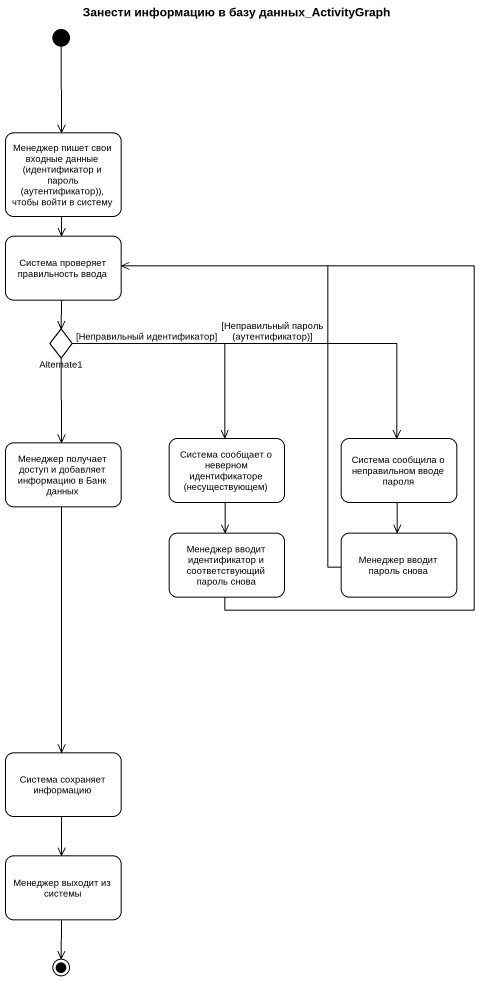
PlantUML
@startuml
title Занести информацию в базу данных_ActivityGraph
hide empty description
state "Менеджер пишет свои входные данные (идентификатор и пароль (аутентификатор)), чтобы войти в систему" as Менеджер_пишет_свои_входные
state "Система проверяет правильность ввода" as Система_проверяет
state Alternate1 <<choice>>
state "Менеджер получает доступ и добавляет информацию в Банк данных" as Менеджер_получает_доступ_и
state "Система сообщает о неверном идентификаторе (несуществующем)" as Система_сообщает_о_неверном
state "Система сообщила о неправильном вводе пароля" as Система_сообщила_о
state "Менеджер вводит идентификатор и соответствующий пароль снова" as Менеджер_вводит
state "Менеджер вводит пароль снова" as Менеджер_вводит_пароль_снова
state "Система сохраняет информацию" as Система_сохраняет_информацию
state "Менеджер выходит из системы" as Менеджер_выходит_из_системы
[*] --> Менеджер_пишет_свои_входные
Менеджер_пишет_свои_входные --> Система_проверяет
Система_проверяет --> Alternate1
Alternate1 --> Менеджер_получает_доступ_и
Alternate1 --> Система_сообщает_о_неверном : [Неправильный идентификатор]
Alternate1 -right-> Система_сообщила_о : [Неправильный пароль (аутентификатор)]
Менеджер_получает_доступ_и --> Система_сохраняет_информацию
Система_сообщает_о_неверном --> Менеджер_вводит
Система_сообщила_о --> Менеджер_вводит_пароль_снова
Менеджер_вводит -up-> Система_проверяет
Менеджер_вводит_пароль_снова -up-> Система_проверяет
Система_сохраняет_информацию --> Менеджер_выходит_из_системы
Менеджер_выходит_из_системы --> [*]
@enduml
